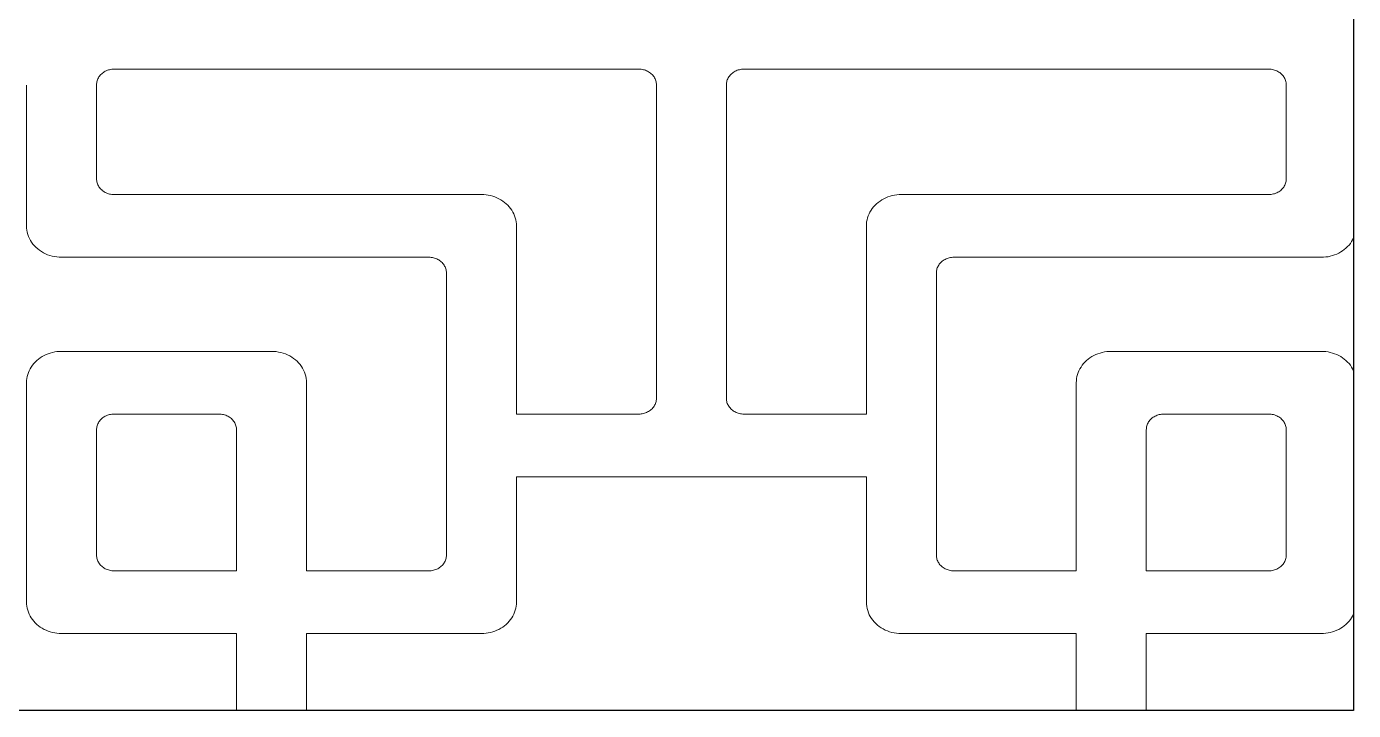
# Model space of a CAD drawing. Extents: x 1188826 to 1909461, y 608442 to 1651179.
# Drawn here: x 1691507.2 to 1691992.5, y 1048027.8 to 1048277.8 of the extents above; entities that cross this region are included whole.
import ezdxf

# ---------------------------------------------------------------- set-up
doc = ezdxf.new("R2010")
doc.units = 0
doc.header["$LTSCALE"] = 1000
doc.header["$MEASUREMENT"] = 0
doc.layers.add('煤化工粉煤灰', color=7, linetype='Continuous', lineweight=0)
doc.layers.add('立面线', color=40, linetype='Continuous')

msp = doc.modelspace()

# ---------------------------------------------------------------- linework, layer by layer
at = {"layer": '煤化工粉煤灰', "color": 34}
for p, q in [((1691536.04, 1048261.43), (1691536.41, 1048261.61)), ((1691536.41, 1048261.61), (1691536.79, 1048261.77)), ((1691536.79, 1048261.77), (1691537.19, 1048261.9)), ((1691537.19, 1048261.9), (1691537.59, 1048262.01)), ((1691537.59, 1048262.01), (1691537.99, 1048262.09)), ((1691537.99, 1048262.09), (1691538.41, 1048262.15)), ((1691538.41, 1048262.15), (1691538.82, 1048262.19)), ((1691538.82, 1048262.19), (1691539.24, 1048262.2)), ((1691731.17, 1048262.2), (1691539.24, 1048262.2)), ((1691731.17, 1048262.2), (1691731.59, 1048262.19)), ((1691731.59, 1048262.19), (1691732.01, 1048262.15)), ((1691732.01, 1048262.15), (1691732.42, 1048262.09)), ((1691732.42, 1048262.09), (1691732.83, 1048262.01)), ((1691732.83, 1048262.01), (1691733.23, 1048261.9)), ((1691733.23, 1048261.9), (1691733.62, 1048261.77)), ((1691733.62, 1048261.77), (1691734, 1048261.61)), ((1691734, 1048261.61), (1691734.37, 1048261.43)), ((1691766.36, 1048261.43), (1691766.73, 1048261.61)), ((1691766.73, 1048261.61), (1691767.11, 1048261.77)), ((1691767.11, 1048261.77), (1691767.5, 1048261.9)), ((1691767.5, 1048261.9), (1691767.9, 1048262.01)), ((1691767.9, 1048262.01), (1691768.31, 1048262.09)), ((1691768.31, 1048262.09), (1691768.72, 1048262.15)), ((1691768.72, 1048262.15), (1691769.14, 1048262.19)), ((1691769.14, 1048262.19), (1691769.56, 1048262.2)), ((1691961.49, 1048262.2), (1691769.56, 1048262.2)), ((1691961.49, 1048262.2), (1691961.92, 1048262.19)), ((1691961.92, 1048262.19), (1691962.36, 1048262.15)), ((1691962.36, 1048262.15), (1691962.79, 1048262.08)), ((1691962.79, 1048262.08), (1691963.21, 1048261.99)), ((1691963.21, 1048261.99), (1691963.63, 1048261.87)), ((1691963.63, 1048261.87), (1691964.04, 1048261.73)), ((1691964.04, 1048261.73), (1691964.43, 1048261.56)), ((1691964.43, 1048261.56), (1691964.81, 1048261.37)), ((1691532.84, 1048256.47), (1691532.86, 1048256.85)), ((1691532.86, 1048256.85), (1691532.9, 1048257.22)), ((1691532.9, 1048257.22), (1691532.97, 1048257.59)), ((1691532.97, 1048257.59), (1691533.06, 1048257.95)), ((1691533.06, 1048257.95), (1691533.18, 1048258.31)), ((1691533.18, 1048258.31), (1691533.33, 1048258.66)), ((1691533.33, 1048258.66), (1691533.5, 1048259.01)), ((1691533.5, 1048259.01), (1691533.7, 1048259.34)), ((1691533.7, 1048259.34), (1691533.92, 1048259.65)), ((1691533.92, 1048259.65), (1691534.17, 1048259.96)), ((1691534.17, 1048259.96), (1691534.43, 1048260.25)), ((1691534.43, 1048260.25), (1691534.72, 1048260.52)), ((1691534.72, 1048260.52), (1691535.02, 1048260.78)), ((1691535.02, 1048260.78), (1691535.35, 1048261.02)), ((1691535.35, 1048261.02), (1691535.69, 1048261.24)), ((1691535.69, 1048261.24), (1691536.04, 1048261.43)), ((1691734.37, 1048261.43), (1691734.73, 1048261.24)), ((1691734.73, 1048261.24), (1691735.07, 1048261.02)), ((1691735.07, 1048261.02), (1691735.39, 1048260.78)), ((1691735.39, 1048260.78), (1691735.7, 1048260.52)), ((1691735.7, 1048260.52), (1691735.98, 1048260.25)), ((1691735.98, 1048260.25), (1691736.25, 1048259.96)), ((1691736.25, 1048259.96), (1691736.49, 1048259.65)), ((1691736.49, 1048259.65), (1691736.71, 1048259.34)), ((1691736.71, 1048259.34), (1691736.91, 1048259.01)), ((1691736.91, 1048259.01), (1691737.08, 1048258.66)), ((1691737.08, 1048258.66), (1691737.23, 1048258.31)), ((1691737.23, 1048258.31), (1691737.35, 1048257.95)), ((1691737.35, 1048257.95), (1691737.45, 1048257.59)), ((1691737.45, 1048257.59), (1691737.52, 1048257.22)), ((1691737.52, 1048257.22), (1691737.56, 1048256.85)), ((1691737.56, 1048256.85), (1691737.57, 1048256.47)), ((1691763.16, 1048256.47), (1691763.17, 1048256.85)), ((1691763.17, 1048256.85), (1691763.22, 1048257.22)), ((1691763.22, 1048257.22), (1691763.28, 1048257.59)), ((1691763.28, 1048257.59), (1691763.38, 1048257.95)), ((1691763.38, 1048257.95), (1691763.5, 1048258.31)), ((1691763.5, 1048258.31), (1691763.65, 1048258.66)), ((1691763.65, 1048258.66), (1691763.82, 1048259.01)), ((1691763.82, 1048259.01), (1691764.02, 1048259.34)), ((1691764.02, 1048259.34), (1691764.24, 1048259.65)), ((1691764.24, 1048259.65), (1691764.48, 1048259.96)), ((1691764.48, 1048259.96), (1691764.75, 1048260.25)), ((1691764.75, 1048260.25), (1691765.03, 1048260.52)), ((1691765.03, 1048260.52), (1691765.34, 1048260.78)), ((1691765.34, 1048260.78), (1691765.66, 1048261.02)), ((1691765.66, 1048261.02), (1691766, 1048261.24)), ((1691766, 1048261.24), (1691766.36, 1048261.43)), ((1691964.81, 1048261.37), (1691965.18, 1048261.15)), ((1691965.18, 1048261.15), (1691965.53, 1048260.92)), ((1691965.53, 1048260.92), (1691965.86, 1048260.66)), ((1691965.86, 1048260.66), (1691966.16, 1048260.38)), ((1691966.16, 1048260.38), (1691966.45, 1048260.09)), ((1691966.45, 1048260.09), (1691966.71, 1048259.78)), ((1691966.71, 1048259.78), (1691966.95, 1048259.45)), ((1691966.95, 1048259.45), (1691967.17, 1048259.11)), ((1691967.17, 1048259.11), (1691967.36, 1048258.75)), ((1691967.36, 1048258.75), (1691967.52, 1048258.39)), ((1691967.52, 1048258.39), (1691967.65, 1048258.02)), ((1691967.65, 1048258.02), (1691967.75, 1048257.64)), ((1691967.75, 1048257.64), (1691967.83, 1048257.25)), ((1691967.83, 1048257.25), (1691967.87, 1048256.86)), ((1691967.87, 1048256.86), (1691967.89, 1048256.47)), ((1691507.25, 1048255.98), (1691507.24, 1048256.4)), ((1691507.25, 1048204.89), (1691507.25, 1048255.98)), ((1691532.84, 1048222.08), (1691532.84, 1048256.47)), ((1691737.57, 1048256.47), (1691737.57, 1048141.85)), ((1691763.16, 1048141.85), (1691763.16, 1048256.47)), ((1691967.89, 1048256.47), (1691967.89, 1048222.08)), ((1691532.86, 1048221.71), (1691532.84, 1048222.08)), ((1691532.9, 1048221.34), (1691532.86, 1048221.71)), ((1691532.97, 1048220.97), (1691532.9, 1048221.34)), ((1691533.06, 1048220.6), (1691532.97, 1048220.97)), ((1691533.18, 1048220.24), (1691533.06, 1048220.6)), ((1691533.33, 1048219.89), (1691533.18, 1048220.24)), ((1691533.5, 1048219.55), (1691533.33, 1048219.89)), ((1691533.7, 1048219.22), (1691533.5, 1048219.55)), ((1691533.92, 1048218.9), (1691533.7, 1048219.22)), ((1691534.17, 1048218.59), (1691533.92, 1048218.9)), ((1691534.43, 1048218.3), (1691534.17, 1048218.59)), ((1691534.72, 1048218.03), (1691534.43, 1048218.3)), ((1691535.02, 1048217.77), (1691534.72, 1048218.03)), ((1691965.86, 1048217.89), (1691965.53, 1048217.64)), ((1691966.16, 1048218.17), (1691965.86, 1048217.89)), ((1691966.45, 1048218.47), (1691966.16, 1048218.17)), ((1691966.71, 1048218.78), (1691966.45, 1048218.47)), ((1691966.95, 1048219.11), (1691966.71, 1048218.78)), ((1691967.17, 1048219.45), (1691966.95, 1048219.11)), ((1691967.36, 1048219.8), (1691967.17, 1048219.45)), ((1691967.52, 1048220.16), (1691967.36, 1048219.8)), ((1691967.65, 1048220.54), (1691967.52, 1048220.16)), ((1691967.75, 1048220.92), (1691967.65, 1048220.54)), ((1691967.83, 1048221.3), (1691967.75, 1048220.92)), ((1691967.87, 1048221.69), (1691967.83, 1048221.3)), ((1691967.89, 1048222.08), (1691967.87, 1048221.69)), ((1691535.35, 1048217.54), (1691535.02, 1048217.77)), ((1691535.69, 1048217.32), (1691535.35, 1048217.54)), ((1691536.04, 1048217.12), (1691535.69, 1048217.32)), ((1691536.41, 1048216.94), (1691536.04, 1048217.12)), ((1691536.79, 1048216.79), (1691536.41, 1048216.94)), ((1691537.19, 1048216.66), (1691536.79, 1048216.79)), ((1691537.59, 1048216.55), (1691537.19, 1048216.66)), ((1691537.99, 1048216.46), (1691537.59, 1048216.55)), ((1691538.41, 1048216.4), (1691537.99, 1048216.46)), ((1691538.82, 1048216.36), (1691538.41, 1048216.4)), ((1691539.24, 1048216.35), (1691538.82, 1048216.36)), ((1691673.59, 1048216.35), (1691539.24, 1048216.35)), ((1691674.43, 1048216.33), (1691673.59, 1048216.35)), ((1691675.26, 1048216.25), (1691674.43, 1048216.33)), ((1691676.09, 1048216.13), (1691675.26, 1048216.25)), ((1691676.9, 1048215.96), (1691676.09, 1048216.13)), ((1691677.71, 1048215.74), (1691676.9, 1048215.96)), ((1691678.49, 1048215.48), (1691677.71, 1048215.74)), ((1691679.25, 1048215.17), (1691678.49, 1048215.48)), ((1691679.99, 1048214.82), (1691679.25, 1048215.17)), ((1691680.7, 1048214.42), (1691679.99, 1048214.82)), ((1691681.38, 1048213.98), (1691680.7, 1048214.42)), ((1691682.03, 1048213.51), (1691681.38, 1048213.98)), ((1691682.64, 1048212.99), (1691682.03, 1048213.51)), ((1691818.7, 1048213.51), (1691818.09, 1048212.99)), ((1691819.35, 1048213.98), (1691818.7, 1048213.51)), ((1691820.03, 1048214.42), (1691819.35, 1048213.98)), ((1691820.74, 1048214.82), (1691820.03, 1048214.42)), ((1691821.48, 1048215.17), (1691820.74, 1048214.82)), ((1691822.24, 1048215.48), (1691821.48, 1048215.17)), ((1691823.02, 1048215.74), (1691822.24, 1048215.48)), ((1691823.83, 1048215.96), (1691823.02, 1048215.74)), ((1691824.64, 1048216.13), (1691823.83, 1048215.96)), ((1691825.47, 1048216.25), (1691824.64, 1048216.13)), ((1691826.3, 1048216.33), (1691825.47, 1048216.25)), ((1691827.14, 1048216.35), (1691826.3, 1048216.33)), ((1691961.49, 1048216.35), (1691827.14, 1048216.35)), ((1691961.92, 1048216.37), (1691961.49, 1048216.35)), ((1691962.36, 1048216.41), (1691961.92, 1048216.37)), ((1691962.79, 1048216.47), (1691962.36, 1048216.41)), ((1691963.21, 1048216.56), (1691962.79, 1048216.47)), ((1691963.63, 1048216.68), (1691963.21, 1048216.56)), ((1691964.04, 1048216.83), (1691963.63, 1048216.68)), ((1691964.43, 1048216.99), (1691964.04, 1048216.83)), ((1691964.81, 1048217.19), (1691964.43, 1048216.99)), ((1691965.18, 1048217.4), (1691964.81, 1048217.19)), ((1691965.53, 1048217.64), (1691965.18, 1048217.4)), ((1691683.21, 1048212.45), (1691682.64, 1048212.99)), ((1691683.74, 1048211.87), (1691683.21, 1048212.45)), ((1691684.23, 1048211.26), (1691683.74, 1048211.87)), ((1691684.67, 1048210.62), (1691684.23, 1048211.26)), ((1691685.07, 1048209.96), (1691684.67, 1048210.62)), ((1691685.41, 1048209.28), (1691685.07, 1048209.96)), ((1691685.71, 1048208.57), (1691685.41, 1048209.28)), ((1691685.95, 1048207.86), (1691685.71, 1048208.57)), ((1691815.02, 1048208.57), (1691814.78, 1048207.86)), ((1691815.32, 1048209.28), (1691815.02, 1048208.57)), ((1691815.66, 1048209.96), (1691815.32, 1048209.28)), ((1691816.06, 1048210.62), (1691815.66, 1048209.96)), ((1691816.5, 1048211.26), (1691816.06, 1048210.62)), ((1691816.99, 1048211.87), (1691816.5, 1048211.26)), ((1691817.52, 1048212.45), (1691816.99, 1048211.87)), ((1691818.09, 1048212.99), (1691817.52, 1048212.45)), ((1691507.25, 1048204.89), (1691507.28, 1048204.11)), ((1691507.28, 1048204.11), (1691507.37, 1048203.33)), ((1691507.37, 1048203.33), (1691507.52, 1048202.56)), ((1691686.14, 1048207.13), (1691685.95, 1048207.86)), ((1691686.28, 1048206.39), (1691686.14, 1048207.13)), ((1691686.36, 1048205.64), (1691686.28, 1048206.39)), ((1691686.39, 1048204.89), (1691686.36, 1048205.64)), ((1691686.39, 1048136.12), (1691686.39, 1048204.89)), ((1691814.37, 1048205.64), (1691814.34, 1048204.89)), ((1691814.34, 1048204.89), (1691814.34, 1048136.12)), ((1691814.45, 1048206.39), (1691814.37, 1048205.64)), ((1691814.59, 1048207.13), (1691814.45, 1048206.39)), ((1691814.78, 1048207.86), (1691814.59, 1048207.13)), ((1691507.52, 1048202.56), (1691507.73, 1048201.8)), ((1691507.73, 1048201.8), (1691507.99, 1048201.05)), ((1691507.99, 1048201.05), (1691508.31, 1048200.32)), ((1691508.31, 1048200.32), (1691508.69, 1048199.62)), ((1691508.69, 1048199.62), (1691509.12, 1048198.93)), ((1691509.12, 1048198.93), (1691509.6, 1048198.28)), ((1691991.32, 1048198.52), (1691990.83, 1048197.91)), ((1691991.76, 1048199.16), (1691991.32, 1048198.52)), ((1691992.16, 1048199.82), (1691991.76, 1048199.16)), ((1691992.46, 1048200.42), (1691992.16, 1048199.82)), ((1691509.6, 1048198.28), (1691510.12, 1048197.66)), ((1691510.12, 1048197.66), (1691510.7, 1048197.07)), ((1691510.7, 1048197.07), (1691511.32, 1048196.51)), ((1691511.32, 1048196.51), (1691511.97, 1048196)), ((1691511.97, 1048196), (1691512.67, 1048195.53)), ((1691512.67, 1048195.53), (1691513.4, 1048195.1)), ((1691513.4, 1048195.1), (1691514.16, 1048194.71)), ((1691514.16, 1048194.71), (1691514.95, 1048194.38)), ((1691514.95, 1048194.38), (1691515.76, 1048194.09)), ((1691515.76, 1048194.09), (1691516.6, 1048193.85)), ((1691516.6, 1048193.85), (1691517.45, 1048193.67)), ((1691517.45, 1048193.67), (1691518.31, 1048193.53)), ((1691983.18, 1048193.65), (1691982.35, 1048193.53)), ((1691983.99, 1048193.82), (1691983.18, 1048193.65)), ((1691984.79, 1048194.04), (1691983.99, 1048193.82)), ((1691985.58, 1048194.3), (1691984.79, 1048194.04)), ((1691986.34, 1048194.61), (1691985.58, 1048194.3)), ((1691987.08, 1048194.96), (1691986.34, 1048194.61)), ((1691987.79, 1048195.36), (1691987.08, 1048194.96)), ((1691988.47, 1048195.8), (1691987.79, 1048195.36)), ((1691989.12, 1048196.27), (1691988.47, 1048195.8)), ((1691989.73, 1048196.78), (1691989.12, 1048196.27)), ((1691990.3, 1048197.33), (1691989.73, 1048196.78)), ((1691990.83, 1048197.91), (1691990.3, 1048197.33)), ((1691518.31, 1048193.53), (1691519.18, 1048193.45)), ((1691519.18, 1048193.45), (1691520.05, 1048193.43)), ((1691520.05, 1048193.43), (1691654.4, 1048193.43)), ((1691654.4, 1048193.43), (1691654.82, 1048193.41)), ((1691654.82, 1048193.41), (1691655.24, 1048193.38)), ((1691655.24, 1048193.38), (1691655.65, 1048193.32)), ((1691655.65, 1048193.32), (1691656.06, 1048193.23)), ((1691656.06, 1048193.23), (1691656.46, 1048193.12)), ((1691656.46, 1048193.12), (1691656.85, 1048192.99)), ((1691656.85, 1048192.99), (1691657.23, 1048192.84)), ((1691657.23, 1048192.84), (1691657.6, 1048192.66)), ((1691657.6, 1048192.66), (1691657.95, 1048192.46)), ((1691657.95, 1048192.46), (1691658.29, 1048192.24)), ((1691658.29, 1048192.24), (1691658.62, 1048192)), ((1691658.62, 1048192), (1691658.92, 1048191.75)), ((1691658.92, 1048191.75), (1691659.21, 1048191.47)), ((1691659.21, 1048191.47), (1691659.48, 1048191.18)), ((1691659.48, 1048191.18), (1691659.72, 1048190.88)), ((1691659.72, 1048190.88), (1691659.94, 1048190.56)), ((1691659.94, 1048190.56), (1691660.14, 1048190.23)), ((1691660.14, 1048190.23), (1691660.31, 1048189.89)), ((1691660.31, 1048189.89), (1691660.46, 1048189.54)), ((1691660.46, 1048189.54), (1691660.58, 1048189.18)), ((1691660.58, 1048189.18), (1691660.67, 1048188.81)), ((1691660.67, 1048188.81), (1691660.74, 1048188.44)), ((1691840.06, 1048188.81), (1691839.99, 1048188.44)), ((1691840.15, 1048189.18), (1691840.06, 1048188.81)), ((1691840.27, 1048189.54), (1691840.15, 1048189.18)), ((1691840.42, 1048189.89), (1691840.27, 1048189.54)), ((1691840.59, 1048190.23), (1691840.42, 1048189.89)), ((1691840.79, 1048190.56), (1691840.59, 1048190.23)), ((1691841.01, 1048190.88), (1691840.79, 1048190.56)), ((1691841.25, 1048191.18), (1691841.01, 1048190.88)), ((1691841.52, 1048191.47), (1691841.25, 1048191.18)), ((1691841.81, 1048191.75), (1691841.52, 1048191.47)), ((1691842.11, 1048192), (1691841.81, 1048191.75)), ((1691842.44, 1048192.24), (1691842.11, 1048192)), ((1691842.78, 1048192.46), (1691842.44, 1048192.24)), ((1691843.13, 1048192.66), (1691842.78, 1048192.46)), ((1691843.5, 1048192.84), (1691843.13, 1048192.66)), ((1691843.88, 1048192.99), (1691843.5, 1048192.84)), ((1691844.27, 1048193.12), (1691843.88, 1048192.99)), ((1691844.67, 1048193.23), (1691844.27, 1048193.12)), ((1691845.08, 1048193.32), (1691844.67, 1048193.23)), ((1691845.5, 1048193.38), (1691845.08, 1048193.32)), ((1691845.91, 1048193.41), (1691845.5, 1048193.38)), ((1691846.33, 1048193.43), (1691845.91, 1048193.41)), ((1691980.68, 1048193.43), (1691846.33, 1048193.43)), ((1691981.52, 1048193.45), (1691980.68, 1048193.43)), ((1691982.35, 1048193.53), (1691981.52, 1048193.45)), ((1691660.74, 1048188.44), (1691660.78, 1048188.07)), ((1691660.78, 1048188.07), (1691660.8, 1048187.7)), ((1691660.8, 1048187.7), (1691660.8, 1048084.53)), ((1691839.95, 1048188.07), (1691839.93, 1048187.7)), ((1691839.93, 1048187.7), (1691839.93, 1048084.53)), ((1691839.99, 1048188.44), (1691839.95, 1048188.07)), ((1691510.43, 1048155.14), (1691509.9, 1048154.56)), ((1691511, 1048155.68), (1691510.43, 1048155.14)), ((1691511.61, 1048156.2), (1691511, 1048155.68)), ((1691512.26, 1048156.67), (1691511.61, 1048156.2)), ((1691512.94, 1048157.11), (1691512.26, 1048156.67)), ((1691513.65, 1048157.5), (1691512.94, 1048157.11)), ((1691514.39, 1048157.86), (1691513.65, 1048157.5)), ((1691515.15, 1048158.17), (1691514.39, 1048157.86)), ((1691515.94, 1048158.43), (1691515.15, 1048158.17)), ((1691516.74, 1048158.65), (1691515.94, 1048158.43)), ((1691517.55, 1048158.82), (1691516.74, 1048158.65)), ((1691518.38, 1048158.94), (1691517.55, 1048158.82)), ((1691519.21, 1048159.02), (1691518.38, 1048158.94)), ((1691520.05, 1048159.04), (1691519.21, 1048159.02)), ((1691596.82, 1048159.04), (1691520.05, 1048159.04)), ((1691597.69, 1048159.01), (1691596.82, 1048159.04)), ((1691598.56, 1048158.93), (1691597.69, 1048159.01)), ((1691599.42, 1048158.8), (1691598.56, 1048158.93)), ((1691600.27, 1048158.61), (1691599.42, 1048158.8)), ((1691601.11, 1048158.38), (1691600.27, 1048158.61)), ((1691601.92, 1048158.09), (1691601.11, 1048158.38)), ((1691602.71, 1048157.75), (1691601.92, 1048158.09)), ((1691603.47, 1048157.37), (1691602.71, 1048157.75)), ((1691604.2, 1048156.94), (1691603.47, 1048157.37)), ((1691604.9, 1048156.47), (1691604.2, 1048156.94)), ((1691605.55, 1048155.95), (1691604.9, 1048156.47)), ((1691606.17, 1048155.4), (1691605.55, 1048155.95)), ((1691606.75, 1048154.81), (1691606.17, 1048155.4)), ((1691607.27, 1048154.19), (1691606.75, 1048154.81)), ((1691894.29, 1048155.14), (1691893.76, 1048154.56)), ((1691894.86, 1048155.68), (1691894.29, 1048155.14)), ((1691895.47, 1048156.2), (1691894.86, 1048155.68)), ((1691896.12, 1048156.67), (1691895.47, 1048156.2)), ((1691896.8, 1048157.11), (1691896.12, 1048156.67)), ((1691897.51, 1048157.5), (1691896.8, 1048157.11)), ((1691898.25, 1048157.86), (1691897.51, 1048157.5)), ((1691899.01, 1048158.17), (1691898.25, 1048157.86)), ((1691899.8, 1048158.43), (1691899.01, 1048158.17)), ((1691900.6, 1048158.65), (1691899.8, 1048158.43)), ((1691901.41, 1048158.82), (1691900.6, 1048158.65)), ((1691902.24, 1048158.94), (1691901.41, 1048158.82)), ((1691903.07, 1048159.02), (1691902.24, 1048158.94)), ((1691903.91, 1048159.04), (1691903.07, 1048159.02)), ((1691980.68, 1048159.04), (1691903.91, 1048159.04)), ((1691981.52, 1048159.02), (1691980.68, 1048159.04)), ((1691982.35, 1048158.94), (1691981.52, 1048159.02)), ((1691983.18, 1048158.82), (1691982.35, 1048158.94)), ((1691983.99, 1048158.65), (1691983.18, 1048158.82)), ((1691984.79, 1048158.43), (1691983.99, 1048158.65)), ((1691985.58, 1048158.17), (1691984.79, 1048158.43)), ((1691986.34, 1048157.86), (1691985.58, 1048158.17)), ((1691987.08, 1048157.5), (1691986.34, 1048157.86)), ((1691987.79, 1048157.11), (1691987.08, 1048157.5)), ((1691988.47, 1048156.67), (1691987.79, 1048157.11)), ((1691989.12, 1048156.2), (1691988.47, 1048156.67)), ((1691989.73, 1048155.68), (1691989.12, 1048156.2)), ((1691990.3, 1048155.14), (1691989.73, 1048155.68)), ((1691990.83, 1048154.56), (1691990.3, 1048155.14)), ((1691507.69, 1048150.54), (1691507.5, 1048149.81)), ((1691507.93, 1048151.26), (1691507.69, 1048150.54)), ((1691508.23, 1048151.96), (1691507.93, 1048151.26)), ((1691508.57, 1048152.65), (1691508.23, 1048151.96)), ((1691508.97, 1048153.31), (1691508.57, 1048152.65)), ((1691509.41, 1048153.95), (1691508.97, 1048153.31)), ((1691509.9, 1048154.56), (1691509.41, 1048153.95)), ((1691607.75, 1048153.53), (1691607.27, 1048154.19)), ((1691608.18, 1048152.85), (1691607.75, 1048153.53)), ((1691608.56, 1048152.14), (1691608.18, 1048152.85)), ((1691608.88, 1048151.42), (1691608.56, 1048152.14)), ((1691609.14, 1048150.67), (1691608.88, 1048151.42)), ((1691609.35, 1048149.91), (1691609.14, 1048150.67)), ((1691891.55, 1048150.54), (1691891.36, 1048149.81)), ((1691891.79, 1048151.26), (1691891.55, 1048150.54)), ((1691892.09, 1048151.96), (1691891.79, 1048151.26)), ((1691892.43, 1048152.65), (1691892.09, 1048151.96)), ((1691892.83, 1048153.31), (1691892.43, 1048152.65)), ((1691893.27, 1048153.95), (1691892.83, 1048153.31)), ((1691893.76, 1048154.56), (1691893.27, 1048153.95)), ((1691991.32, 1048153.95), (1691990.83, 1048154.56)), ((1691991.76, 1048153.31), (1691991.32, 1048153.95)), ((1691992.16, 1048152.65), (1691991.76, 1048153.31)), ((1691992.46, 1048152.05), (1691992.16, 1048152.65)), ((1691507.28, 1048148.33), (1691507.25, 1048147.58)), ((1691507.25, 1048147.58), (1691507.25, 1048067.34)), ((1691507.36, 1048149.07), (1691507.28, 1048148.33)), ((1691507.5, 1048149.81), (1691507.36, 1048149.07)), ((1691609.5, 1048149.14), (1691609.35, 1048149.91)), ((1691609.59, 1048148.36), (1691609.5, 1048149.14)), ((1691609.62, 1048147.58), (1691609.59, 1048148.36)), ((1691609.62, 1048078.8), (1691609.62, 1048147.58)), ((1691891.14, 1048148.33), (1691891.11, 1048147.58)), ((1691891.11, 1048078.8), (1691891.11, 1048147.58)), ((1691891.22, 1048149.07), (1691891.14, 1048148.33)), ((1691891.36, 1048149.81), (1691891.22, 1048149.07)), ((1691737.35, 1048140.36), (1691737.23, 1048140)), ((1691737.45, 1048140.73), (1691737.35, 1048140.36)), ((1691737.52, 1048141.1), (1691737.45, 1048140.73)), ((1691737.56, 1048141.47), (1691737.52, 1048141.1)), ((1691737.57, 1048141.85), (1691737.56, 1048141.47)), ((1691763.17, 1048141.47), (1691763.16, 1048141.85)), ((1691763.22, 1048141.1), (1691763.17, 1048141.47)), ((1691763.28, 1048140.73), (1691763.22, 1048141.1)), ((1691763.38, 1048140.36), (1691763.28, 1048140.73)), ((1691763.5, 1048140), (1691763.38, 1048140.36)), ((1691536.04, 1048135.35), (1691536.41, 1048135.52)), ((1691536.41, 1048135.52), (1691536.79, 1048135.68)), ((1691536.79, 1048135.68), (1691537.19, 1048135.81)), ((1691537.19, 1048135.81), (1691537.59, 1048135.92)), ((1691537.59, 1048135.92), (1691537.99, 1048136)), ((1691537.99, 1048136), (1691538.41, 1048136.07)), ((1691538.41, 1048136.07), (1691538.82, 1048136.1)), ((1691538.82, 1048136.1), (1691539.24, 1048136.12)), ((1691539.24, 1048136.12), (1691577.63, 1048136.12)), ((1691577.63, 1048136.12), (1691578.05, 1048136.1)), ((1691578.05, 1048136.1), (1691578.46, 1048136.07)), ((1691578.46, 1048136.07), (1691578.88, 1048136)), ((1691578.88, 1048136), (1691579.28, 1048135.92)), ((1691579.28, 1048135.92), (1691579.68, 1048135.81)), ((1691579.68, 1048135.81), (1691580.08, 1048135.68)), ((1691580.08, 1048135.68), (1691580.46, 1048135.52)), ((1691580.46, 1048135.52), (1691580.83, 1048135.35)), ((1691731.17, 1048136.12), (1691686.39, 1048136.12)), ((1691731.59, 1048136.13), (1691731.17, 1048136.12)), ((1691732.01, 1048136.16), (1691731.59, 1048136.13)), ((1691732.42, 1048136.23), (1691732.01, 1048136.16)), ((1691732.83, 1048136.31), (1691732.42, 1048136.23)), ((1691733.23, 1048136.42), (1691732.83, 1048136.31)), ((1691733.62, 1048136.55), (1691733.23, 1048136.42)), ((1691734, 1048136.71), (1691733.62, 1048136.55)), ((1691734.37, 1048136.88), (1691734, 1048136.71)), ((1691734.73, 1048137.08), (1691734.37, 1048136.88)), ((1691735.07, 1048137.3), (1691734.73, 1048137.08)), ((1691735.39, 1048137.54), (1691735.07, 1048137.3)), ((1691735.7, 1048137.79), (1691735.39, 1048137.54)), ((1691735.98, 1048138.07), (1691735.7, 1048137.79)), ((1691736.25, 1048138.36), (1691735.98, 1048138.07)), ((1691736.49, 1048138.66), (1691736.25, 1048138.36)), ((1691736.71, 1048138.98), (1691736.49, 1048138.66)), ((1691736.91, 1048139.31), (1691736.71, 1048138.98)), ((1691737.08, 1048139.65), (1691736.91, 1048139.31)), ((1691737.23, 1048140), (1691737.08, 1048139.65)), ((1691763.65, 1048139.65), (1691763.5, 1048140)), ((1691763.82, 1048139.31), (1691763.65, 1048139.65)), ((1691764.02, 1048138.98), (1691763.82, 1048139.31)), ((1691764.24, 1048138.66), (1691764.02, 1048138.98)), ((1691764.48, 1048138.36), (1691764.24, 1048138.66)), ((1691764.75, 1048138.07), (1691764.48, 1048138.36)), ((1691765.03, 1048137.79), (1691764.75, 1048138.07)), ((1691765.34, 1048137.54), (1691765.03, 1048137.79)), ((1691765.66, 1048137.3), (1691765.34, 1048137.54)), ((1691766, 1048137.08), (1691765.66, 1048137.3)), ((1691766.36, 1048136.88), (1691766, 1048137.08)), ((1691766.73, 1048136.71), (1691766.36, 1048136.88)), ((1691767.11, 1048136.55), (1691766.73, 1048136.71)), ((1691767.5, 1048136.42), (1691767.11, 1048136.55)), ((1691767.9, 1048136.31), (1691767.5, 1048136.42)), ((1691768.31, 1048136.23), (1691767.9, 1048136.31)), ((1691768.72, 1048136.16), (1691768.31, 1048136.23)), ((1691769.14, 1048136.13), (1691768.72, 1048136.16)), ((1691769.56, 1048136.12), (1691769.14, 1048136.13)), ((1691814.34, 1048136.12), (1691769.56, 1048136.12)), ((1691920.27, 1048135.52), (1691919.9, 1048135.35)), ((1691920.65, 1048135.68), (1691920.27, 1048135.52)), ((1691921.05, 1048135.81), (1691920.65, 1048135.68)), ((1691921.45, 1048135.92), (1691921.05, 1048135.81)), ((1691921.85, 1048136), (1691921.45, 1048135.92)), ((1691922.27, 1048136.07), (1691921.85, 1048136)), ((1691922.68, 1048136.1), (1691922.27, 1048136.07)), ((1691923.1, 1048136.12), (1691922.68, 1048136.1)), ((1691961.49, 1048136.12), (1691923.1, 1048136.12)), ((1691961.92, 1048136.1), (1691961.49, 1048136.12)), ((1691962.36, 1048136.06), (1691961.92, 1048136.1)), ((1691962.79, 1048136), (1691962.36, 1048136.06)), ((1691963.21, 1048135.9), (1691962.79, 1048136)), ((1691963.63, 1048135.78), (1691963.21, 1048135.9)), ((1691964.04, 1048135.64), (1691963.63, 1048135.78)), ((1691964.43, 1048135.47), (1691964.04, 1048135.64)), ((1691964.81, 1048135.28), (1691964.43, 1048135.47)), ((1691532.84, 1048130.38), (1691532.86, 1048130.76)), ((1691532.86, 1048130.76), (1691532.9, 1048131.13)), ((1691532.9, 1048131.13), (1691532.97, 1048131.5)), ((1691532.97, 1048131.5), (1691533.06, 1048131.87)), ((1691533.06, 1048131.87), (1691533.18, 1048132.23)), ((1691533.18, 1048132.23), (1691533.33, 1048132.58)), ((1691533.33, 1048132.58), (1691533.5, 1048132.92)), ((1691533.5, 1048132.92), (1691533.7, 1048133.25)), ((1691533.7, 1048133.25), (1691533.92, 1048133.57)), ((1691533.92, 1048133.57), (1691534.17, 1048133.87)), ((1691534.17, 1048133.87), (1691534.43, 1048134.16)), ((1691534.43, 1048134.16), (1691534.72, 1048134.44)), ((1691534.72, 1048134.44), (1691535.02, 1048134.69)), ((1691535.02, 1048134.69), (1691535.35, 1048134.93)), ((1691535.35, 1048134.93), (1691535.69, 1048135.15)), ((1691535.69, 1048135.15), (1691536.04, 1048135.35)), ((1691580.83, 1048135.35), (1691581.18, 1048135.15)), ((1691581.18, 1048135.15), (1691581.52, 1048134.93)), ((1691581.52, 1048134.93), (1691581.85, 1048134.69)), ((1691581.85, 1048134.69), (1691582.15, 1048134.44)), ((1691582.15, 1048134.44), (1691582.44, 1048134.16)), ((1691582.44, 1048134.16), (1691582.7, 1048133.87)), ((1691582.7, 1048133.87), (1691582.95, 1048133.57)), ((1691582.95, 1048133.57), (1691583.17, 1048133.25)), ((1691583.17, 1048133.25), (1691583.37, 1048132.92)), ((1691583.37, 1048132.92), (1691583.54, 1048132.58)), ((1691583.54, 1048132.58), (1691583.69, 1048132.23)), ((1691583.69, 1048132.23), (1691583.81, 1048131.87)), ((1691583.81, 1048131.87), (1691583.9, 1048131.5)), ((1691583.9, 1048131.5), (1691583.97, 1048131.13)), ((1691583.97, 1048131.13), (1691584.01, 1048130.76)), ((1691584.01, 1048130.76), (1691584.03, 1048130.38)), ((1691916.72, 1048130.76), (1691916.7, 1048130.38)), ((1691916.76, 1048131.13), (1691916.72, 1048130.76)), ((1691916.83, 1048131.5), (1691916.76, 1048131.13)), ((1691916.92, 1048131.87), (1691916.83, 1048131.5)), ((1691917.04, 1048132.23), (1691916.92, 1048131.87)), ((1691917.19, 1048132.58), (1691917.04, 1048132.23)), ((1691917.36, 1048132.92), (1691917.19, 1048132.58)), ((1691917.56, 1048133.25), (1691917.36, 1048132.92)), ((1691917.78, 1048133.57), (1691917.56, 1048133.25)), ((1691918.03, 1048133.87), (1691917.78, 1048133.57)), ((1691918.29, 1048134.16), (1691918.03, 1048133.87)), ((1691918.58, 1048134.44), (1691918.29, 1048134.16)), ((1691918.88, 1048134.69), (1691918.58, 1048134.44)), ((1691919.21, 1048134.93), (1691918.88, 1048134.69)), ((1691919.55, 1048135.15), (1691919.21, 1048134.93)), ((1691919.9, 1048135.35), (1691919.55, 1048135.15)), ((1691965.18, 1048135.07), (1691964.81, 1048135.28)), ((1691965.53, 1048134.83), (1691965.18, 1048135.07)), ((1691965.86, 1048134.57), (1691965.53, 1048134.83)), ((1691966.16, 1048134.3), (1691965.86, 1048134.57)), ((1691966.45, 1048134), (1691966.16, 1048134.3)), ((1691966.71, 1048133.69), (1691966.45, 1048134)), ((1691966.95, 1048133.36), (1691966.71, 1048133.69)), ((1691967.17, 1048133.02), (1691966.95, 1048133.36)), ((1691967.36, 1048132.67), (1691967.17, 1048133.02)), ((1691967.52, 1048132.3), (1691967.36, 1048132.67)), ((1691967.65, 1048131.93), (1691967.52, 1048132.3)), ((1691967.75, 1048131.55), (1691967.65, 1048131.93)), ((1691967.83, 1048131.16), (1691967.75, 1048131.55)), ((1691967.87, 1048130.77), (1691967.83, 1048131.16)), ((1691967.89, 1048130.38), (1691967.87, 1048130.77)), ((1691532.84, 1048084.53), (1691532.84, 1048130.38)), ((1691584.03, 1048130.38), (1691584.03, 1048078.8)), ((1691916.7, 1048078.8), (1691916.7, 1048130.38)), ((1691967.89, 1048084.53), (1691967.89, 1048130.38)), ((1691686.39, 1048067.34), (1691686.39, 1048113.19)), ((1691814.34, 1048113.19), (1691686.39, 1048113.19)), ((1691814.34, 1048113.19), (1691814.34, 1048067.34)), ((1691532.86, 1048084.16), (1691532.84, 1048084.53)), ((1691532.9, 1048083.79), (1691532.86, 1048084.16)), ((1691532.97, 1048083.42), (1691532.9, 1048083.79)), ((1691533.06, 1048083.05), (1691532.97, 1048083.42)), ((1691533.18, 1048082.69), (1691533.06, 1048083.05)), ((1691533.33, 1048082.34), (1691533.18, 1048082.69)), ((1691533.5, 1048082), (1691533.33, 1048082.34)), ((1691660.31, 1048082.34), (1691660.14, 1048082)), ((1691660.46, 1048082.69), (1691660.31, 1048082.34)), ((1691660.58, 1048083.05), (1691660.46, 1048082.69)), ((1691660.67, 1048083.42), (1691660.58, 1048083.05)), ((1691660.74, 1048083.79), (1691660.67, 1048083.42)), ((1691660.78, 1048084.16), (1691660.74, 1048083.79)), ((1691660.8, 1048084.53), (1691660.78, 1048084.16)), ((1691839.93, 1048084.53), (1691839.95, 1048084.16)), ((1691839.95, 1048084.16), (1691839.99, 1048083.79)), ((1691839.99, 1048083.79), (1691840.06, 1048083.42)), ((1691840.06, 1048083.42), (1691840.15, 1048083.05)), ((1691840.15, 1048083.05), (1691840.27, 1048082.69)), ((1691840.27, 1048082.69), (1691840.42, 1048082.34)), ((1691840.42, 1048082.34), (1691840.59, 1048082)), ((1691967.17, 1048081.9), (1691967.36, 1048082.25)), ((1691967.36, 1048082.25), (1691967.52, 1048082.61)), ((1691967.52, 1048082.61), (1691967.65, 1048082.99)), ((1691967.65, 1048082.99), (1691967.75, 1048083.37)), ((1691967.75, 1048083.37), (1691967.83, 1048083.75)), ((1691967.83, 1048083.75), (1691967.87, 1048084.14)), ((1691967.87, 1048084.14), (1691967.89, 1048084.53)), ((1691533.7, 1048081.67), (1691533.5, 1048082)), ((1691533.92, 1048081.35), (1691533.7, 1048081.67)), ((1691534.17, 1048081.05), (1691533.92, 1048081.35)), ((1691534.43, 1048080.76), (1691534.17, 1048081.05)), ((1691534.72, 1048080.48), (1691534.43, 1048080.76)), ((1691535.02, 1048080.23), (1691534.72, 1048080.48)), ((1691535.35, 1048079.99), (1691535.02, 1048080.23)), ((1691535.69, 1048079.77), (1691535.35, 1048079.99)), ((1691536.04, 1048079.57), (1691535.69, 1048079.77)), ((1691536.41, 1048079.39), (1691536.04, 1048079.57)), ((1691536.79, 1048079.24), (1691536.41, 1048079.39)), ((1691537.19, 1048079.11), (1691536.79, 1048079.24)), ((1691537.59, 1048079), (1691537.19, 1048079.11)), ((1691537.99, 1048078.91), (1691537.59, 1048079)), ((1691538.41, 1048078.85), (1691537.99, 1048078.91)), ((1691538.82, 1048078.82), (1691538.41, 1048078.85)), ((1691539.24, 1048078.8), (1691538.82, 1048078.82)), ((1691584.03, 1048078.8), (1691539.24, 1048078.8)), ((1691654.4, 1048078.8), (1691609.62, 1048078.8)), ((1691654.82, 1048078.82), (1691654.4, 1048078.8)), ((1691655.24, 1048078.85), (1691654.82, 1048078.82)), ((1691655.65, 1048078.91), (1691655.24, 1048078.85)), ((1691656.06, 1048079), (1691655.65, 1048078.91)), ((1691656.46, 1048079.11), (1691656.06, 1048079)), ((1691656.85, 1048079.24), (1691656.46, 1048079.11)), ((1691657.23, 1048079.39), (1691656.85, 1048079.24)), ((1691657.6, 1048079.57), (1691657.23, 1048079.39)), ((1691657.95, 1048079.77), (1691657.6, 1048079.57)), ((1691658.29, 1048079.99), (1691657.95, 1048079.77)), ((1691658.62, 1048080.23), (1691658.29, 1048079.99)), ((1691658.92, 1048080.48), (1691658.62, 1048080.23)), ((1691659.21, 1048080.76), (1691658.92, 1048080.48)), ((1691659.48, 1048081.05), (1691659.21, 1048080.76)), ((1691659.72, 1048081.35), (1691659.48, 1048081.05)), ((1691659.94, 1048081.67), (1691659.72, 1048081.35)), ((1691660.14, 1048082), (1691659.94, 1048081.67)), ((1691840.59, 1048082), (1691840.79, 1048081.67)), ((1691840.79, 1048081.67), (1691841.01, 1048081.35)), ((1691841.01, 1048081.35), (1691841.25, 1048081.05)), ((1691841.25, 1048081.05), (1691841.52, 1048080.76)), ((1691841.52, 1048080.76), (1691841.81, 1048080.48)), ((1691841.81, 1048080.48), (1691842.11, 1048080.23)), ((1691842.11, 1048080.23), (1691842.44, 1048079.99)), ((1691842.44, 1048079.99), (1691842.78, 1048079.77)), ((1691842.78, 1048079.77), (1691843.13, 1048079.57)), ((1691843.13, 1048079.57), (1691843.5, 1048079.39)), ((1691843.5, 1048079.39), (1691843.88, 1048079.24)), ((1691843.88, 1048079.24), (1691844.27, 1048079.11)), ((1691844.27, 1048079.11), (1691844.67, 1048079)), ((1691844.67, 1048079), (1691845.08, 1048078.91)), ((1691845.08, 1048078.91), (1691845.5, 1048078.85)), ((1691845.5, 1048078.85), (1691845.91, 1048078.82)), ((1691845.91, 1048078.82), (1691846.33, 1048078.8)), ((1691846.33, 1048078.8), (1691891.11, 1048078.8)), ((1691916.7, 1048078.8), (1691961.49, 1048078.8)), ((1691961.49, 1048078.8), (1691961.92, 1048078.82)), ((1691961.92, 1048078.82), (1691962.36, 1048078.86)), ((1691962.36, 1048078.86), (1691962.79, 1048078.92)), ((1691962.79, 1048078.92), (1691963.21, 1048079.02)), ((1691963.21, 1048079.02), (1691963.63, 1048079.13)), ((1691963.63, 1048079.13), (1691964.04, 1048079.28)), ((1691964.04, 1048079.28), (1691964.43, 1048079.45)), ((1691964.43, 1048079.45), (1691964.81, 1048079.64)), ((1691964.81, 1048079.64), (1691965.18, 1048079.85)), ((1691965.18, 1048079.85), (1691965.53, 1048080.09)), ((1691965.53, 1048080.09), (1691965.86, 1048080.35)), ((1691965.86, 1048080.35), (1691966.16, 1048080.62)), ((1691966.16, 1048080.62), (1691966.45, 1048080.92)), ((1691966.45, 1048080.92), (1691966.71, 1048081.23)), ((1691966.71, 1048081.23), (1691966.95, 1048081.56)), ((1691966.95, 1048081.56), (1691967.17, 1048081.9)), ((1691507.25, 1048067.34), (1691507.28, 1048066.59)), ((1691507.28, 1048066.59), (1691507.36, 1048065.84)), ((1691507.36, 1048065.84), (1691507.5, 1048065.1)), ((1691507.5, 1048065.1), (1691507.69, 1048064.37)), ((1691507.69, 1048064.37), (1691507.93, 1048063.66)), ((1691507.93, 1048063.66), (1691508.23, 1048062.95)), ((1691508.23, 1048062.95), (1691508.57, 1048062.27)), ((1691685.07, 1048062.27), (1691685.41, 1048062.95)), ((1691685.41, 1048062.95), (1691685.71, 1048063.66)), ((1691685.71, 1048063.66), (1691685.95, 1048064.37)), ((1691685.95, 1048064.37), (1691686.14, 1048065.1)), ((1691686.14, 1048065.1), (1691686.28, 1048065.84)), ((1691686.28, 1048065.84), (1691686.36, 1048066.59)), ((1691686.36, 1048066.59), (1691686.39, 1048067.34)), ((1691814.34, 1048067.34), (1691814.37, 1048066.56)), ((1691814.37, 1048066.56), (1691814.46, 1048065.78)), ((1691814.46, 1048065.78), (1691814.61, 1048065.01)), ((1691814.61, 1048065.01), (1691814.82, 1048064.25)), ((1691814.82, 1048064.25), (1691815.08, 1048063.5)), ((1691815.08, 1048063.5), (1691815.4, 1048062.77)), ((1691815.4, 1048062.77), (1691815.78, 1048062.07)), ((1691992.16, 1048062.27), (1691992.46, 1048062.87)), ((1691508.57, 1048062.27), (1691508.97, 1048061.61)), ((1691508.97, 1048061.61), (1691509.41, 1048060.97)), ((1691509.41, 1048060.97), (1691509.9, 1048060.36)), ((1691509.9, 1048060.36), (1691510.43, 1048059.78)), ((1691510.43, 1048059.78), (1691511, 1048059.24)), ((1691511, 1048059.24), (1691511.61, 1048058.72)), ((1691511.61, 1048058.72), (1691512.26, 1048058.25)), ((1691512.26, 1048058.25), (1691512.94, 1048057.81)), ((1691512.94, 1048057.81), (1691513.65, 1048057.41)), ((1691679.99, 1048057.41), (1691680.7, 1048057.81)), ((1691680.7, 1048057.81), (1691681.38, 1048058.25)), ((1691681.38, 1048058.25), (1691682.03, 1048058.72)), ((1691682.03, 1048058.72), (1691682.64, 1048059.24)), ((1691682.64, 1048059.24), (1691683.21, 1048059.78)), ((1691683.21, 1048059.78), (1691683.74, 1048060.36)), ((1691683.74, 1048060.36), (1691684.23, 1048060.97)), ((1691684.23, 1048060.97), (1691684.67, 1048061.61)), ((1691684.67, 1048061.61), (1691685.07, 1048062.27)), ((1691815.78, 1048062.07), (1691816.2, 1048061.38)), ((1691816.2, 1048061.38), (1691816.68, 1048060.73)), ((1691816.68, 1048060.73), (1691817.21, 1048060.11)), ((1691817.21, 1048060.11), (1691817.79, 1048059.52)), ((1691817.79, 1048059.52), (1691818.4, 1048058.96)), ((1691818.4, 1048058.96), (1691819.06, 1048058.45)), ((1691819.06, 1048058.45), (1691819.76, 1048057.98)), ((1691819.76, 1048057.98), (1691820.49, 1048057.55)), ((1691987.08, 1048057.41), (1691987.79, 1048057.81)), ((1691987.79, 1048057.81), (1691988.47, 1048058.25)), ((1691988.47, 1048058.25), (1691989.12, 1048058.72)), ((1691989.12, 1048058.72), (1691989.73, 1048059.24)), ((1691989.73, 1048059.24), (1691990.3, 1048059.78)), ((1691990.3, 1048059.78), (1691990.83, 1048060.36)), ((1691990.83, 1048060.36), (1691991.32, 1048060.97)), ((1691991.32, 1048060.97), (1691991.76, 1048061.61)), ((1691991.76, 1048061.61), (1691992.16, 1048062.27)), ((1691513.65, 1048057.41), (1691514.39, 1048057.06)), ((1691514.39, 1048057.06), (1691515.15, 1048056.75)), ((1691515.15, 1048056.75), (1691515.94, 1048056.49)), ((1691515.94, 1048056.49), (1691516.74, 1048056.27)), ((1691516.74, 1048056.27), (1691517.55, 1048056.1)), ((1691517.55, 1048056.1), (1691518.38, 1048055.98)), ((1691518.38, 1048055.98), (1691519.21, 1048055.9)), ((1691519.21, 1048055.9), (1691520.05, 1048055.88)), ((1691520.05, 1048055.88), (1691584.03, 1048055.88)), ((1691584.03, 1048027.77), (1691584.03, 1048055.88)), ((1691609.62, 1048027.77), (1691609.62, 1048055.88)), ((1691609.62, 1048055.88), (1691673.59, 1048055.88)), ((1691673.59, 1048055.88), (1691674.43, 1048055.9)), ((1691674.43, 1048055.9), (1691675.26, 1048055.98)), ((1691675.26, 1048055.98), (1691676.09, 1048056.1)), ((1691676.09, 1048056.1), (1691676.9, 1048056.27)), ((1691676.9, 1048056.27), (1691677.71, 1048056.49)), ((1691677.71, 1048056.49), (1691678.49, 1048056.75)), ((1691678.49, 1048056.75), (1691679.25, 1048057.06)), ((1691679.25, 1048057.06), (1691679.99, 1048057.41)), ((1691820.49, 1048057.55), (1691821.25, 1048057.16)), ((1691821.25, 1048057.16), (1691822.04, 1048056.83)), ((1691822.04, 1048056.83), (1691822.85, 1048056.54)), ((1691822.85, 1048056.54), (1691823.69, 1048056.3)), ((1691823.69, 1048056.3), (1691824.53, 1048056.12)), ((1691824.53, 1048056.12), (1691825.39, 1048055.98)), ((1691825.39, 1048055.98), (1691826.26, 1048055.9)), ((1691826.26, 1048055.9), (1691827.14, 1048055.88)), ((1691827.14, 1048055.88), (1691891.11, 1048055.88)), ((1691891.11, 1048027.77), (1691891.11, 1048055.88)), ((1691916.7, 1048027.77), (1691916.7, 1048055.88)), ((1691916.7, 1048055.88), (1691980.68, 1048055.88)), ((1691980.68, 1048055.88), (1691981.52, 1048055.9)), ((1691981.52, 1048055.9), (1691982.35, 1048055.98)), ((1691982.35, 1048055.98), (1691983.18, 1048056.1)), ((1691983.18, 1048056.1), (1691983.99, 1048056.27)), ((1691983.99, 1048056.27), (1691984.79, 1048056.49)), ((1691984.79, 1048056.49), (1691985.58, 1048056.75)), ((1691985.58, 1048056.75), (1691986.34, 1048057.06)), ((1691986.34, 1048057.06), (1691987.08, 1048057.41))]:
    msp.add_line(p, q, dxfattribs=at)
at = {"layer": '立面线'}
for p, q in [((1691992.46, 1048527.78), (1691992.46, 1048027.77)), ((1691992.46, 1048027.77), (1690391.43, 1048027.77))]:
    msp.add_line(p, q, dxfattribs=at)

doc.saveas('drawing.dxf')
